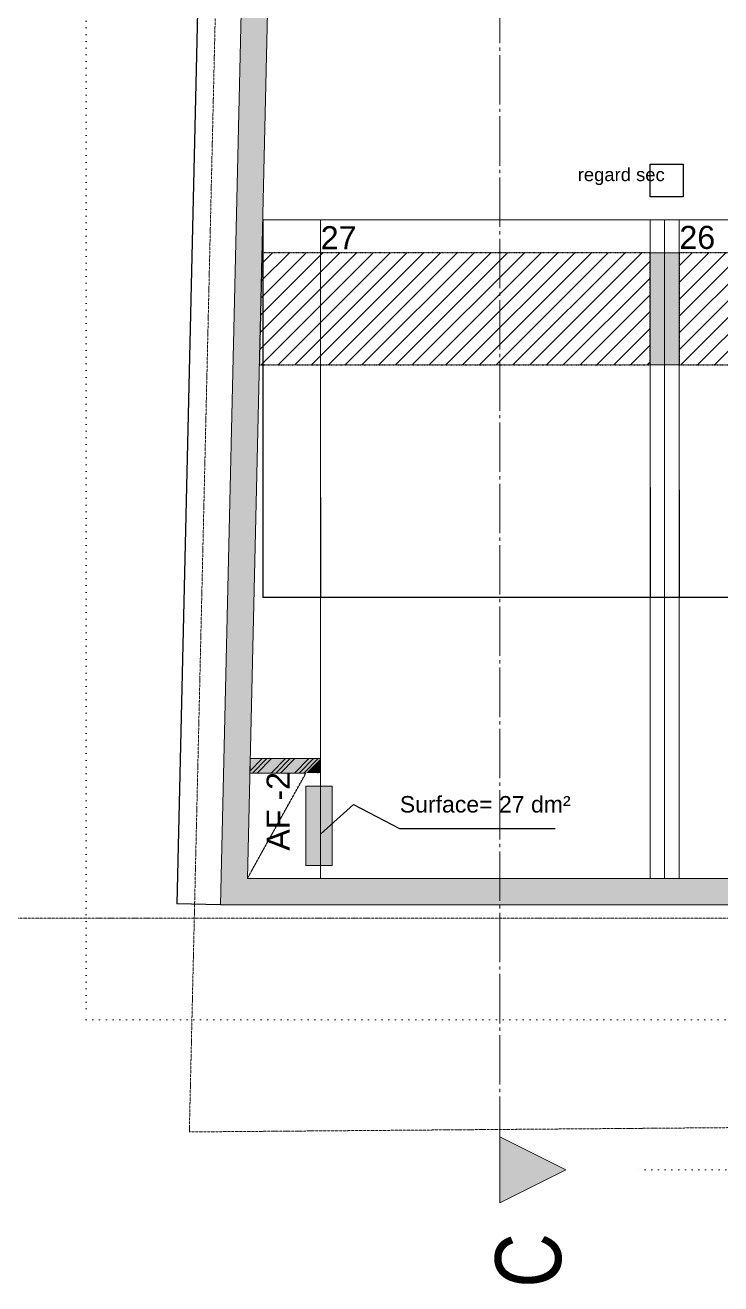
# Model space of a CAD drawing. Header units: centimetres. Extents: x -4990 to 114398, y -61489 to -12305.
# Drawn here: x 51160 to 51687, y -15555 to -14600 of the extents above; entities that cross this region are included whole.
import ezdxf

# ---------------------------------------------------------------- set-up
doc = ezdxf.new("R2010")
doc.units = ezdxf.units.CM
doc.header["$LTSCALE"] = 0.5
for name, pattern in [('Mixte 15', [0.93, 0.75, -0.065, 0.05, -0.065]), ('Mixte 8_2 tirets', [0.695, 0.4, -0.065, 0.05, -0.065, 0.05, -0.065]), ('Pointillé 1', [0.09, 0.05, -0.04]), ('Pointillé 1_5', [0.125, 0.075, -0.05]), ('Points 2', [0.1, 0, -0.1])]:
    doc.linetypes.add(name, pattern=pattern)
doc.layers.get('0').update_dxf_attribs({"linetype": 'CONTINUOUS'})
doc.layers.get('DEFPOINTS').update_dxf_attribs({"linetype": 'CONTINUOUS'})
for name, color, linetype in [('01_cote_gen', 4, 'CONTINUOUS'), ('1  Fenetres', 7, 'CONTINUOUS'), ('1  Hachures', 7, 'CONTINUOUS'), ('1  Hachures_coupées', 7, 'CONTINUOUS'), ('1  MURS', 7, 'CONTINUOUS'), ('1 Poutres', 7, 'CONTINUOUS'), ('6 COMPL 2D', 7, 'CONTINUOUS'), ('6 Compl 2D 2 Détails', 7, 'CONTINUOUS'), ('6 Traits de Coupes', 7, 'CONTINUOUS'), ('7 ABORDS', 7, 'CONTINUOUS'), ('8  TEXTES', 7, 'CONTINUOUS'), ('9  COTATIONS', 7, 'CONTINUOUS')]:
    doc.layers.add(name, color=color, linetype=linetype)
doc.styles.get("Standard").update_dxf_attribs({"font": 'arial.ttf'})
doc.styles.add('STYLE_GENERE_1', font='')
doc.styles.add('STYLE_GENERE_2', font='')
doc.styles.add('STYLE_GENERE_3', font='')
doc.styles.get('STYLE_GENERE_1').set_extended_font_data('Arial Occidental')
doc.styles.get('STYLE_GENERE_2').set_extended_font_data('Univers LT 57 Condensed')
doc.styles.get('STYLE_GENERE_3').set_extended_font_data('Arial Occidental')
doc.dimstyles.new('STYLE_GENERE__1', dxfattribs={"dimtxt": 0.1, "dimasz": 0.095, "dimexe": 0.18, "dimexo": 0, "dimgap": 0.09, "dimtad": 1, "dimtih": 1, "dimtoh": 1, "dimdec": 0, "dimlfac": 100, "dimzin": 0, "dimdsep": 46, "dimtxsty": 'STYLE_GENERE_2', "dimblk": 'ARROWHEAD_7', "dimblk1": 'ARROWHEAD_7', "dimblk2": 'ARROWHEAD_7', "dimcen": 0.09, "dimclrd": 7, "dimclre": 7, "dimclrt": 256, "dimadec": 1, "dimazin": 0, "dimtfac": 1, "dimtdec": 4, "dimtmove": 0, "dimatfit": 3, "dimfxl": 1, "dimtolj": 1, "dimtzin": 0, "dimarcsym": 0})
doc.dimstyles.new('STYLE_GENERE__2', dxfattribs={"dimtxt": 0.1, "dimasz": 0.095, "dimexe": 0.18, "dimexo": 0, "dimgap": 0.09, "dimtad": 1, "dimtih": 1, "dimtoh": 1, "dimdec": 0, "dimlfac": 100, "dimzin": 0, "dimdsep": 46, "dimtxsty": 'STYLE_GENERE_3', "dimblk": 'ARROWHEAD_7', "dimblk1": 'ARROWHEAD_7', "dimblk2": 'ARROWHEAD_7', "dimcen": 0.09, "dimclrd": 7, "dimclre": 7, "dimclrt": 256, "dimadec": 1, "dimazin": 0, "dimtfac": 1, "dimtdec": 4, "dimtmove": 0, "dimatfit": 3, "dimfxl": 1, "dimtolj": 1, "dimtzin": 0, "dimarcsym": 0})
doc.dimstyles.new('STYLE_GENERE__4', dxfattribs={"dimtxt": 0.1, "dimasz": 0.095, "dimexe": 0.18, "dimexo": 0, "dimgap": 0.09, "dimtad": 1, "dimdec": 0, "dimlfac": 100, "dimzin": 0, "dimdsep": 46, "dimtxsty": 'STYLE_GENERE_3', "dimblk": 'ARROWHEAD_7', "dimblk1": 'ARROWHEAD_7', "dimblk2": 'ARROWHEAD_7', "dimcen": 0.09, "dimclrd": 7, "dimclre": 7, "dimclrt": 256, "dimadec": 1, "dimazin": 0, "dimtfac": 1, "dimtdec": 4, "dimtmove": 0, "dimatfit": 3, "dimfxl": 1, "dimtolj": 1, "dimtzin": 0, "dimarcsym": 0})
pattern_1 = [(45, (51244.757, -15448.148), (-6.36396, 6.36396), [])]
pattern_2 = [(45, (0, 0), (-0.0883883, 0.0883883), []), (45, (-0.01768, 0.01768), (-0.0883883, 0.0883883), []), (45, (-0.03536, 0.03536), (-0.0883883, 0.0883883), [])]

# ---------------------------------------------------------------- blocks, each defined once
blk = doc.blocks.new('Mur_953_2', base_point=(3.89, 5.9051))
at = {"layer": '1  Hachures_coupées', "linetype": 'Continuous', "lineweight": 0, "true_color": 0x8080c0}
blk.add_hatch(color=163, dxfattribs=at).paths.add_polyline_path([(4.11, 5.9051), (4.11, 6.7551), (3.89, 6.7551), (3.89, 5.9051)], flags=0)
at = {"layer": '1 Poutres', "color": 5, "linetype": 'Continuous', "lineweight": 0}
for p, q in [((4.11, 6.7551), (3.89, 6.7551)), ((3.89, 6.7551), (3.89, 5.9051)), ((4.11, 5.9051), (4.11, 6.7551)), ((3.89, 5.9051), (4.11, 5.9051))]:
    blk.add_line(p, q, dxfattribs=at)
blk = doc.blocks.new('Mur_1245_2', base_point=(0.6313, 1.805))
at = {"layer": '1  Hachures_coupées', "linetype": 'Continuous', "lineweight": 0, "true_color": 0x8080c0}
for points in [[(0.836, 2.005), (0.6313, 1.805), (0.8314, 1.805)], [(9.28, 2.005), (0.836, 2.005), (0.8314, 1.805), (9.28, 1.805)]]:
    blk.add_hatch(color=163, dxfattribs=at).paths.add_polyline_path(points, flags=0)
at = {"layer": '1  MURS', "color": 5, "linetype": 'Continuous', "lineweight": 0}
for p, q in [((9.28, 2.005), (0.836, 2.005)), ((0.6313, 1.805), (0.8314, 1.805)), ((0.8314, 1.805), (25.8553, 1.8051))]:
    blk.add_line(p, q, dxfattribs=at)
blk = doc.blocks.new('Baie Fenêtre libre_2')
at = {"layer": '1  Hachures', "linetype": 'Continuous', "lineweight": 0}
blk.add_hatch(color=255, dxfattribs=at).paths.add_polyline_path([(0.3, 0), (0.3, 0.2), (-0.3, 0.2), (-0.3, 0)], flags=0)
at = {"layer": '1  Fenetres', "color": 5, "linetype": 'Continuous', "lineweight": 0}
for p, q in [((-0.3, 0), (-0.3, 0.2)), ((0.3, 0), (0.3, 0.2))]:
    blk.add_line(p, q, dxfattribs=at)
at = {"layer": '1  Fenetres', "color": 30, "linetype": 'Continuous', "lineweight": 0, "true_color": 0xff9224}
for p, q in [((-0.3, 0.2), (0.3, 0.2)), ((-0.3, 0), (0.3, 0))]:
    blk.add_line(p, q, dxfattribs=at)
blk = doc.blocks.new('Mur_1259_2', base_point=(1.39, 2.005))
at = {"layer": '1  Hachures_coupées', "linetype": 'Continuous', "lineweight": 0, "true_color": 0x70e800}
blk.add_hatch(color=70, dxfattribs=at).paths.add_polyline_path([(1.28, 2.805), (1.39, 2.805), (1.39, 2.915)], flags=0)
at = {"layer": '1  Hachures_coupées', "linetype": 'Continuous', "lineweight": 0}
h = blk.add_hatch(dxfattribs=at)
h.set_pattern_fill('ALUMINIUM_0002', color=135, style=0, pattern_type=2)
h.set_pattern_definition(pattern_2)
h.paths.add_polyline_path([(1.28, 2.805), (1.39, 2.805), (1.39, 2.915)], flags=0)
at = {"layer": '1  MURS', "color": 212, "linetype": 'Continuous', "lineweight": 0, "true_color": 0xcb00cc}
blk.add_line((1.39, 2.805), (1.39, 2.915), dxfattribs=at)
at = {"layer": '1  Fenetres', "color": 18, "linetype": 'Continuous', "lineweight": 0, "rotation": 270}
blk.add_blockref('Baie Fenêtre libre_2', (1.28, 2.405), dxfattribs=at)
blk = doc.blocks.new('Mur_1258_2', base_point=(1.39, 2.805))
at = {"layer": '1  Hachures_coupées', "linetype": 'Continuous', "lineweight": 0, "true_color": 0x70e800}
blk.add_hatch(color=70, dxfattribs=at).paths.add_polyline_path([(1.39, 2.915), (0.8572, 2.915), (0.8546, 2.805), (1.28, 2.805)], flags=0)
at = {"layer": '1  Hachures_coupées', "linetype": 'Continuous', "lineweight": 0}
h = blk.add_hatch(dxfattribs=at)
h.set_pattern_fill('ALUMINIUM_0002', color=135, style=0, pattern_type=2)
h.set_pattern_definition(pattern_2)
h.paths.add_polyline_path([(1.39, 2.915), (0.8572, 2.915), (0.8546, 2.805), (1.28, 2.805)], flags=0)
at = {"layer": '1  MURS', "color": 212, "linetype": 'Continuous', "lineweight": 0, "true_color": 0xcb00cc}
for p, q in [((0.8572, 2.915), (0.8546, 2.805)), ((1.39, 2.915), (0.8572, 2.915)), ((0.8546, 2.805), (1.28, 2.805))]:
    blk.add_line(p, q, dxfattribs=at)
blk = doc.blocks.new('Mur_323_2', base_point=(1.0011, 17.7265))
at = {"layer": '1  Hachures_coupées', "linetype": 'Continuous', "lineweight": 0, "true_color": 0x8080c0}
for points in [[(0.836, 2.005), (1.1964, 17.5219), (0.9964, 17.5266), (0.636, 2.005)], [(0.6313, 1.805), (0.836, 2.005), (0.636, 2.005)]]:
    blk.add_hatch(color=163, dxfattribs=at).paths.add_polyline_path(points, flags=0)
at = {"layer": '1  MURS', "color": 5, "linetype": 'Continuous', "lineweight": 0}
for p, q in [((0.9964, 17.5266), (0.6313, 1.805)), ((0.836, 2.005), (1.0682, 12.0051))]:
    blk.add_line(p, q, dxfattribs=at)
blk = doc.blocks.new('ARROWHEAD_7')
at = {"color": 0, "linetype": 'Continuous', "lineweight": 0}
for p, q in [((0, 0), (-1, 0)), ((-0.25, 0), (0.25, 0)), ((0, -0.25), (0, 0.25))]:
    blk.add_line(p, q, dxfattribs=at)
blk.add_circle((0, 0), 0.25, dxfattribs=at)
blk = doc.blocks.new('*D822')
at = {"layer": '9  COTATIONS', "color": 7, "linetype": 'Continuous', "lineweight": -2, "transparency": 16777216}
for p, q in [((51339.97, -14747.64), (51339.97, -15034.17)), ((51339.97, -14747.64), (51339.97, -15034.17)), ((51339.88, -15033.99), (51339.78, -15033.99)), ((51340.07, -15033.99), (51340.41, -15033.99))]:
    blk.add_line(p, q, dxfattribs=at)
at = {"layer": 'DEFPOINTS', "color": 0, "linetype": 'Continuous', "transparency": 16777216}
for p in [(51339.97, -14747.64), (51339.97, -14747.64), (51339.97, -15033.99)]:
    blk.add_point(p, dxfattribs=at)
at = {"layer": '9  COTATIONS', "color": 7, "linetype": 'Continuous', "lineweight": -2, "transparency": 16777216, "xscale": 0.095, "yscale": 0.095, "zscale": 0.095}
blk.add_blockref('ARROWHEAD_7', (51339.97, -15033.99), dxfattribs=at)
at = {"layer": '9  COTATIONS', "color": 7, "linetype": 'Continuous', "lineweight": -2, "transparency": 16777216, "xscale": 0.095, "yscale": 0.095, "zscale": 0.095, "rotation": 180}
blk.add_blockref('ARROWHEAD_7', (51339.97, -15033.99), dxfattribs=at)
at = {"layer": '9  COTATIONS', "color": 194, "linetype": 'Continuous', "true_color": 0x50009f, "transparency": 16777216, "insert": (51340.28, -15033.85), "char_height": 0.1, "attachment_point": 5, "style": 'STYLE_GENERE_2'}
blk.add_mtext('\\A1;0', dxfattribs=at)
blk = doc.blocks.new('*D823')
at = {"layer": '9  COTATIONS', "color": 7, "linetype": 'Continuous', "lineweight": -2, "transparency": 16777216}
for p, q in [((51339.97, -14747.64), (51339.97, -15034.17)), ((51383.76, -14958.08), (51383.76, -15034.17)), ((51340.07, -15033.99), (51383.66, -15033.99))]:
    blk.add_line(p, q, dxfattribs=at)
at = {"layer": 'DEFPOINTS', "color": 0, "linetype": 'Continuous', "transparency": 16777216}
for p in [(51339.97, -14747.64), (51383.76, -14958.08), (51383.76, -15033.99)]:
    blk.add_point(p, dxfattribs=at)
at = {"layer": '9  COTATIONS', "color": 7, "linetype": 'Continuous', "lineweight": -2, "transparency": 16777216, "xscale": 0.095, "yscale": 0.095, "zscale": 0.095, "rotation": 180}
blk.add_blockref('ARROWHEAD_7', (51339.97, -15033.99), dxfattribs=at)
at = {"layer": '9  COTATIONS', "color": 7, "linetype": 'Continuous', "lineweight": -2, "transparency": 16777216, "xscale": 0.095, "yscale": 0.095, "zscale": 0.095}
blk.add_blockref('ARROWHEAD_7', (51383.76, -15033.99), dxfattribs=at)
at = {"layer": '9  COTATIONS', "color": 194, "linetype": 'Continuous', "true_color": 0x50009f, "transparency": 16777216, "insert": (51361.86, -15033.85), "char_height": 0.1, "attachment_point": 5, "style": 'STYLE_GENERE_2'}
blk.add_mtext('\\A1;4379', dxfattribs=at)
blk = doc.blocks.new('*D824')
at = {"layer": '9  COTATIONS', "color": 7, "linetype": 'Continuous', "lineweight": -2, "transparency": 16777216}
for p, q in [((51633.76, -14950.82), (51633.76, -15034.17)), ((51383.76, -14958.08), (51383.76, -15034.17)), ((51383.85, -15033.99), (51633.66, -15033.99))]:
    blk.add_line(p, q, dxfattribs=at)
at = {"layer": 'DEFPOINTS', "color": 0, "linetype": 'Continuous', "transparency": 16777216}
for p in [(51633.76, -14950.82), (51383.76, -14958.08), (51633.76, -15033.99)]:
    blk.add_point(p, dxfattribs=at)
at = {"layer": '9  COTATIONS', "color": 7, "linetype": 'Continuous', "lineweight": -2, "transparency": 16777216, "xscale": 0.095, "yscale": 0.095, "zscale": 0.095, "rotation": 180}
blk.add_blockref('ARROWHEAD_7', (51383.76, -15033.99), dxfattribs=at)
at = {"layer": '9  COTATIONS', "color": 7, "linetype": 'Continuous', "lineweight": -2, "transparency": 16777216, "xscale": 0.095, "yscale": 0.095, "zscale": 0.095}
blk.add_blockref('ARROWHEAD_7', (51633.76, -15033.99), dxfattribs=at)
at = {"layer": '9  COTATIONS', "color": 194, "linetype": 'Continuous', "true_color": 0x50009f, "transparency": 16777216, "insert": (51508.76, -15033.85), "char_height": 0.1, "attachment_point": 5, "style": 'STYLE_GENERE_2'}
blk.add_mtext('\\A1;25000', dxfattribs=at)
blk = doc.blocks.new('*D825')
at = {"layer": '9  COTATIONS', "color": 7, "linetype": 'Continuous', "lineweight": -2, "transparency": 16777216}
for p, q in [((51633.76, -14950.82), (51633.76, -15034.17)), ((51655.76, -14952.63), (51655.76, -15034.17)), ((51633.85, -15033.99), (51655.66, -15033.99))]:
    blk.add_line(p, q, dxfattribs=at)
at = {"layer": 'DEFPOINTS', "color": 0, "linetype": 'Continuous', "transparency": 16777216}
for p in [(51633.76, -14950.82), (51655.76, -14952.63), (51655.76, -15033.99)]:
    blk.add_point(p, dxfattribs=at)
at = {"layer": '9  COTATIONS', "color": 7, "linetype": 'Continuous', "lineweight": -2, "transparency": 16777216, "xscale": 0.095, "yscale": 0.095, "zscale": 0.095, "rotation": 180}
blk.add_blockref('ARROWHEAD_7', (51633.76, -15033.99), dxfattribs=at)
at = {"layer": '9  COTATIONS', "color": 7, "linetype": 'Continuous', "lineweight": -2, "transparency": 16777216, "xscale": 0.095, "yscale": 0.095, "zscale": 0.095}
blk.add_blockref('ARROWHEAD_7', (51655.76, -15033.99), dxfattribs=at)
at = {"layer": '9  COTATIONS', "color": 194, "linetype": 'Continuous', "true_color": 0x50009f, "transparency": 16777216, "insert": (51644.76, -15033.85), "char_height": 0.1, "attachment_point": 5, "style": 'STYLE_GENERE_2'}
blk.add_mtext('\\A1;2200', dxfattribs=at)
blk = doc.blocks.new('*D826')
at = {"layer": '9  COTATIONS', "color": 7, "linetype": 'Continuous', "lineweight": -2, "transparency": 16777216}
for p, q in [((51900.76, -14941.74), (51900.76, -15034.17)), ((51655.76, -14952.63), (51655.76, -15034.17)), ((51655.85, -15033.99), (51900.66, -15033.99))]:
    blk.add_line(p, q, dxfattribs=at)
at = {"layer": 'DEFPOINTS', "color": 0, "linetype": 'Continuous', "transparency": 16777216}
for p in [(51900.76, -14941.74), (51655.76, -14952.63), (51900.76, -15033.99)]:
    blk.add_point(p, dxfattribs=at)
at = {"layer": '9  COTATIONS', "color": 7, "linetype": 'Continuous', "lineweight": -2, "transparency": 16777216, "xscale": 0.095, "yscale": 0.095, "zscale": 0.095, "rotation": 180}
blk.add_blockref('ARROWHEAD_7', (51655.76, -15033.99), dxfattribs=at)
at = {"layer": '9  COTATIONS', "color": 7, "linetype": 'Continuous', "lineweight": -2, "transparency": 16777216, "xscale": 0.095, "yscale": 0.095, "zscale": 0.095}
blk.add_blockref('ARROWHEAD_7', (51900.76, -15033.99), dxfattribs=at)
at = {"layer": '9  COTATIONS', "color": 194, "linetype": 'Continuous', "true_color": 0x50009f, "transparency": 16777216, "insert": (51778.26, -15033.85), "char_height": 0.1, "attachment_point": 5, "style": 'STYLE_GENERE_2'}
blk.add_mtext('\\A1;24500', dxfattribs=at)
blk = doc.blocks.new('*D855')
at = {"layer": '9  COTATIONS', "color": 7, "linetype": 'Continuous', "lineweight": -2, "transparency": 16777216}
for p, q in [((51311.5, -13694.82), (51293.26, -14480.67)), ((51344.4, -13695.49), (51311.33, -13694.72)), ((51275, -15266.79), (51293.25, -14480.95)), ((51307.89, -15267.65), (51274.82, -15266.88))]:
    blk.add_line(p, q, dxfattribs=at)
at = {"layer": 'DEFPOINTS', "color": 0, "linetype": 'Continuous', "transparency": 16777216}
for p in [(51344.4, -13695.49), (51275, -15266.89), (51307.89, -15267.65)]:
    blk.add_point(p, dxfattribs=at)
at = {"layer": '9  COTATIONS', "color": 7, "linetype": 'Continuous', "lineweight": -2, "transparency": 16777216, "xscale": 0.095, "yscale": 0.095, "zscale": 0.095}
for p, rotation in [((51311.51, -13694.73), 88.66972917960341), ((51275, -15266.89), 268.6697291796035)]:
    blk.add_blockref('ARROWHEAD_7', p, dxfattribs=dict(at, rotation=rotation))
at = {"layer": '9  COTATIONS', "color": 194, "linetype": 'Continuous', "true_color": 0x50009f, "transparency": 16777216, "insert": (51293.25, -14480.81), "char_height": 0.1, "attachment_point": 5, "style": 'STYLE_GENERE_3'}
blk.add_mtext('\\A1;157258', dxfattribs=at)
blk = doc.blocks.new('Plan de coupe_5_2', base_point=(2.7515, 25.6543))
at = {"layer": '1  Hachures', "linetype": 'Continuous', "lineweight": 0, "true_color": 0x828282}
blk.add_hatch(color=8, dxfattribs=at).paths.add_polyline_path([(2.7515, -0.4565), (2.7515, 0.0435), (3.2515, -0.2065)], flags=0)
at = {"layer": '6 Traits de Coupes', "color": 142, "linetype": 'Mixte 15', "lineweight": 0, "true_color": 0x009de0}
blk.add_line((2.7515, 11.9759), (2.7515, 0.0435), dxfattribs=at)
at = {"layer": '6 Traits de Coupes', "color": 8, "linetype": 'Continuous', "lineweight": 0, "true_color": 0x828282}
for p, q in [((2.7515, -0.4565), (2.7515, 0.0435)), ((2.7515, 0.0435), (3.2515, -0.2065)), ((3.2515, -0.2065), (2.7515, -0.4565))]:
    blk.add_line(p, q, dxfattribs=at)
at = {"layer": '6 Traits de Coupes', "color": 142, "linetype": 'Points 2', "lineweight": 0, "true_color": 0x009de0}
blk.add_line((32.6671, -0.2065), (3.7515, -0.2065), dxfattribs=at)
at = {"layer": '6 Traits de Coupes', "color": 8, "linetype": 'Continuous', "lineweight": 0, "true_color": 0x828282, "insert": (3.2229, -1.1002), "char_height": 0.5, "attachment_point": 7, "rotation": 90, "style": 'STYLE_GENERE_2'}
blk.add_mtext('{C}', dxfattribs=at)
blk = doc.blocks.new('Plan de coupe_1_2', base_point=(-0.3864, 19.3552))
at = {"layer": '6 Traits de Coupes', "color": 142, "linetype": 'Points 2', "lineweight": 0, "true_color": 0x009de0}
for p, q in [((-0.3864, 18.3552), (-0.3864, 0.9327)), ((-0.3864, 0.9327), (26.8887, 0.9327))]:
    blk.add_line(p, q, dxfattribs=at)

msp = doc.modelspace()

# ---------------------------------------------------------------- hatches: boundary and pattern name
at = {"layer": '1  Hachures_coupées', "linetype": 'Continuous'}
h = msp.add_hatch(dxfattribs=at)
h.set_pattern_fill('BLOC_THERMIQUE_0002', color=256, scale=100, style=0, pattern_type=2)
h.set_pattern_definition(pattern_1)
h.paths.add_polyline_path([(51337.416, -14857.639), (51633.757, -14857.639), (51633.757, -14772.643), (51339.39, -14772.643)])
h = msp.add_hatch(dxfattribs=at)
h.set_pattern_fill('BLOC_THERMIQUE_0002', color=256, scale=100, style=0, pattern_type=2)
h.set_pattern_definition(pattern_1)
h.paths.add_polyline_path([(51655.757, -14772.643), (51655.757, -14857.639), (51900.757, -14857.639), (51900.757, -14772.643)])

# ---------------------------------------------------------------- linework, layer by layer
at = {"layer": '01_cote_gen'}
msp.add_circle((52064.906, -14062.632), 550, dxfattribs=at)
at = {"layer": '1  Hachures_coupées', "linetype": 'Pointillé 1', "flags": 128}
for points in [[(51337.416, -14857.639), (51633.757, -14857.639), (51633.757, -14772.643), (51339.39, -14772.643)], [(51655.757, -14772.643), (51655.757, -14857.639), (51900.757, -14857.639), (51900.757, -14772.643)]]:
    msp.add_lwpolyline(points, close=True, dxfattribs=at)
at = {"layer": '6 COMPL 2D', "linetype": 'Continuous'}
for p, q in [((51633.757, -14705.294), (51658.757, -14705.294)), ((51633.757, -14730.294), (51633.757, -14705.294)), ((51658.757, -14705.294), (51658.757, -14730.294)), ((51658.757, -14730.294), (51633.757, -14730.294))]:
    msp.add_line(p, q, dxfattribs=at)
at = {"layer": '6 COMPL 2D', "color": 18, "linetype": 'Continuous', "lineweight": 0}
for p, q in [((51633.757, -15247.633), (51633.757, -14747.633)), ((51655.757, -15247.633), (51655.757, -14747.633))]:
    msp.add_line(p, q, dxfattribs=at)
at = {"layer": '6 COMPL 2D', "linetype": 'Pointillé 1_5'}
msp.add_line((51328.36, -15247.649), (51372.757, -15167.649), dxfattribs=at)
at = {"layer": '6 Compl 2D 2 Détails', "color": 18, "linetype": 'Continuous', "lineweight": 0}
for p, q in [((52172.757, -14747.643), (51339.971, -14747.643)), ((51383.757, -15247.633), (51383.757, -14747.633)), ((51644.757, -15247.633), (51644.757, -14747.633))]:
    msp.add_line(p, q, dxfattribs=at)
at = {"layer": '7 ABORDS', "color": 30, "linetype": 'Mixte 8_2 tirets', "lineweight": 0, "true_color": 0xf5970a, "flags": 128}
msp.add_lwpolyline([(53760.74, -13067.514), (53858.78, -15277.639), (53865.017, -15419.517), (51284.334, -15439.966), (51305.543, -14526.328), (51311.736, -14197.298), (51322.733, -14197.564), (51350.505, -13003.525)], close=True, dxfattribs=at)
msp.add_lwpolyline([(53858.78, -15277.639), (50787.592, -15277.639)], dxfattribs=at)

# ---------------------------------------------------------------- block references
at = {"layer": '1  MURS', "color": 5, "lineweight": 0, "xscale": 100, "yscale": 100, "zscale": 100}
for name, p in [('Mur_323_2', (51344.862, -13675.498)), ('Mur_1245_2', (51307.89, -15267.649))]:
    msp.add_blockref(name, p, dxfattribs=at)
at = {"layer": '1  MURS', "color": 212, "lineweight": 0, "true_color": 0xcb00cc, "xscale": 100, "yscale": 100, "zscale": 100}
for name, p in [('Mur_1258_2', (51383.757, -15167.649)), ('Mur_1259_2', (51383.757, -15247.649))]:
    msp.add_blockref(name, p, dxfattribs=at)
at = {"layer": '1 Poutres', "color": 5, "lineweight": 0, "xscale": 100, "yscale": 100, "zscale": 100}
msp.add_blockref('Mur_953_2', (51633.757, -14857.639), dxfattribs=at)
at = {"layer": '6 Traits de Coupes', "color": 142, "lineweight": 0, "true_color": 0x009de0, "xscale": 100, "yscale": 100, "zscale": 100}
for name, p in [('Plan de coupe_5_2', (51519.906, -12882.714)), ('Plan de coupe_1_2', (51206.117, -13512.632))]:
    msp.add_blockref(name, p, dxfattribs=at)

# ---------------------------------------------------------------- texts
at = {"layer": '8  TEXTES', "linetype": 'Continuous', "attachment_point": 7}
for s, insert, char_height in [('{regard sec}', (51578.905, -14721.306), 10), ('{27}', (51383.967, -14770), 17.5), ('{26}', (51655.967, -14770), 17.5)]:
    msp.add_mtext(s, dxfattribs=dict(at, insert=insert, char_height=char_height))
at = {"layer": '8  TEXTES', "linetype": 'Continuous', "insert": (51360.44, -15226.494), "char_height": 17.5, "attachment_point": 7, "rotation": 90}
msp.add_mtext('{AF -2}', dxfattribs=at)
at = {"layer": '8  TEXTES', "linetype": 'Continuous', "insert": (51443.961, -15191.362), "char_height": 12.5, "width": 127.0859, "attachment_point": 4, "style": 'STYLE_GENERE_1'}
msp.add_mtext('{Surface= 27 dm²}', dxfattribs=at)

# ---------------------------------------------------------------- dimensions: what is measured, and where the dimension line sits
at = {"layer": '9  COTATIONS', "linetype": 'Continuous'}
dim = msp.add_linear_dim(base=(51274.998, -15266.885), p1=(51344.398, -13695.493), p2=(51307.89, -15267.649), angle=268.669729, dimstyle='STYLE_GENERE__2', dxfattribs=at)
dim.commit()
dim.dimension.update_dxf_attribs({"geometry": '*D855', "text_midpoint": (51293.253, -14480.807)})
for base, p1, p2, picture, middle in [((51339.970728674, -15033.988694103), (51339.970728674, -14747.642863443), (51339.970728674, -14747.642863443), '*D822', (51340.284062007, -15033.848694103)), ((51383.757, -15033.989), (51339.971, -14747.643), (51383.757, -14958.076), '*D823', (51361.864, -15033.849)), ((51900.757, -15033.989), (51655.757, -14952.631), (51900.757, -14941.742), '*D826', (51778.257, -15033.849)), ((51633.757, -15033.989), (51383.757, -14958.076), (51633.757, -14950.816), '*D824', (51508.757, -15033.849)), ((51655.757, -15033.989), (51633.757, -14950.816), (51655.757, -14952.631), '*D825', (51644.757, -15033.849))]:
    dim = msp.add_linear_dim(base=base, p1=p1, p2=p2, dimstyle='STYLE_GENERE__1', dxfattribs=at)
    dim.commit()
    dim.dimension.update_dxf_attribs({"geometry": picture, "text_midpoint": middle})

# ---------------------------------------------------------------- leaders
at = {"layer": '8  TEXTES', "linetype": 'Continuous', "annotation_type": 0, "has_hookline": 1, "hookline_direction": 0, "text_width": 117.857}
msp.add_leader([(51383.757, -15213.913), (51408.917, -15191.362), (51443.776, -15209.681), (51443.871, -15209.681)], dimstyle='STYLE_GENERE__4', dxfattribs=at)

doc.saveas('drawing.dxf')
